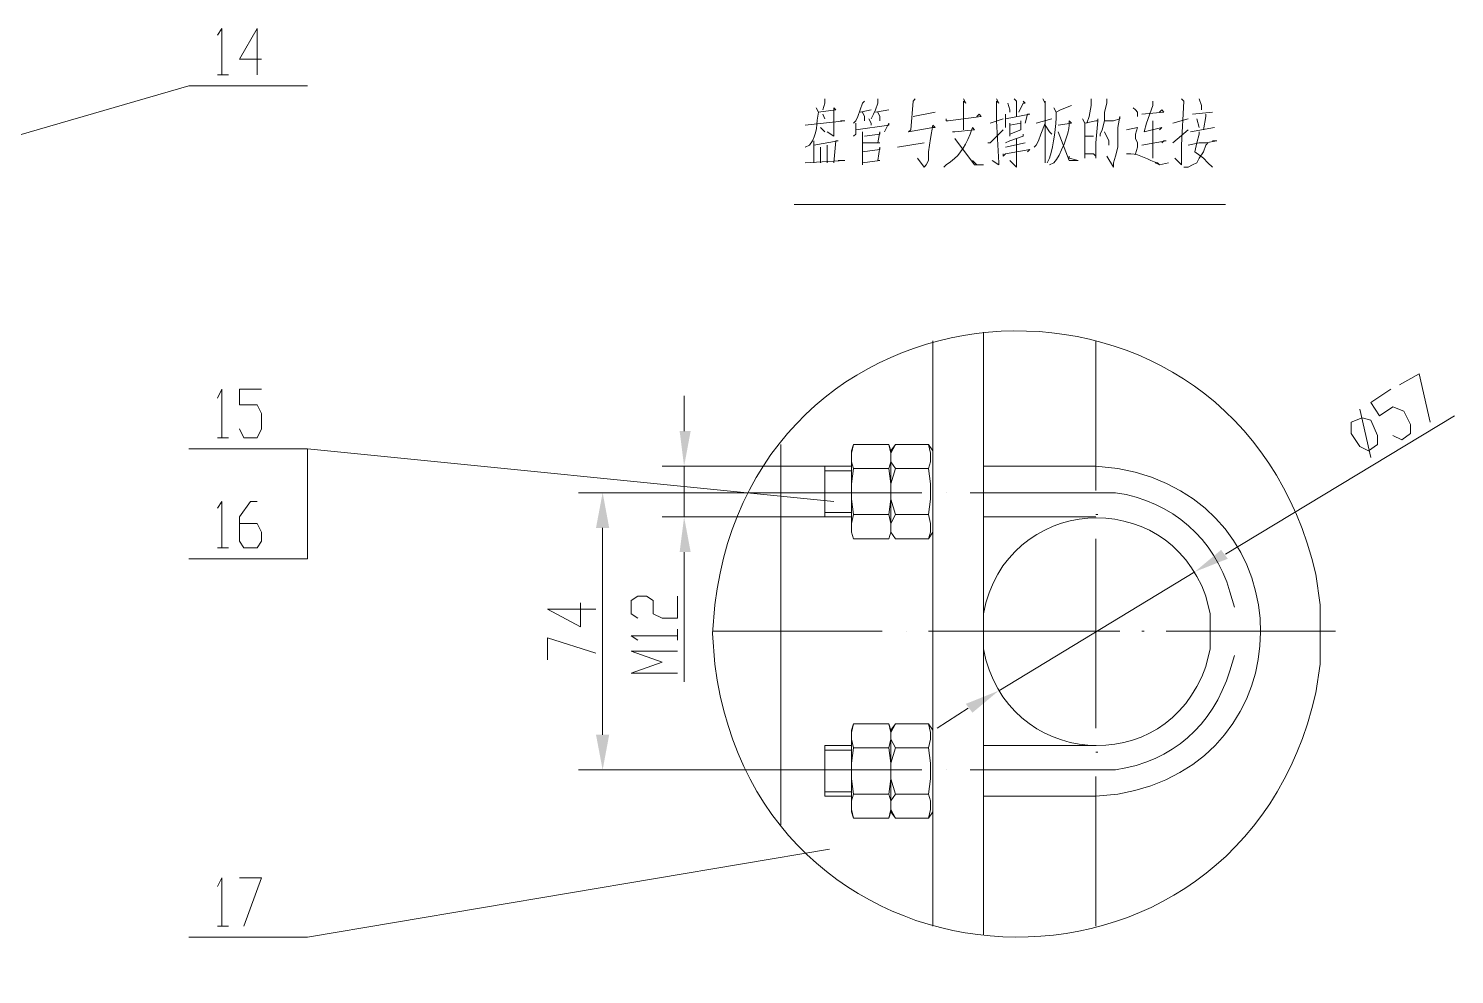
# Model space of a CAD drawing. Extents: x 14941 to 23337, y 2870 to 15192.
# Drawn here: x 19413 to 21215, y 10670 to 11866 of the extents above; entities that cross this region are included whole.
import ezdxf

# ---------------------------------------------------------------- set-up
doc = ezdxf.new("R2010")
doc.units = 0
doc.header["$LTSCALE"] = 8
doc.layers.add('1', color=1, linetype='Continuous')

msp = doc.modelspace()

# ---------------------------------------------------------------- hatches: boundary and pattern name
h = msp.add_hatch(color=0)
h.dxf.hatch_style = 2
h.paths.add_polyline_path([(20236.1, 11357.2), (20250, 11357.2), (20241.7, 11312.7)])
h = msp.add_hatch(color=0)
h.dxf.hatch_style = 2
h.paths.add_polyline_path([(20130.4, 11234.9), (20147.1, 11234.9), (20138.8, 11279.4)])
h = msp.add_hatch(color=0)
h.dxf.hatch_style = 2
h.paths.add_polyline_path([(20236.1, 11204.3), (20250, 11204.3), (20241.7, 11248.8)])
h = msp.add_hatch(color=0)
h.dxf.hatch_style = 2
h.paths.add_polyline_path([(20920.2, 11207.1), (20928.6, 11195.9), (20886.8, 11179.3)])
h = msp.add_hatch(color=0)
h.dxf.hatch_style = 2
h.paths.add_polyline_path([(20597.6, 11012.4), (20606, 11001.3), (20639.3, 11029.1)])
h = msp.add_hatch(color=0)
h.dxf.hatch_style = 2
h.paths.add_polyline_path([(20130.4, 10973.5), (20147.1, 10973.5), (20138.8, 10929)])

# ---------------------------------------------------------------- linework, layer by layer
at = {"layer": '1', "color": 0, "lineweight": 5}
for points in [[(19652.1, 11857.8), (19657.7, 11866.1), (19657.7, 11807.7)], [(19707.7, 11827.2), (19679.9, 11827.2), (19702.2, 11866.1), (19702.2, 11807.7)], [(19652.1, 11807.7), (19666, 11807.7)], [(19766.1, 11793.8), (19616, 11793.8), (18792.8, 11554.7)], [(20411.3, 11760.5), (20411.3, 11760.5), (20433.6, 11763.2), (20430.8, 11766), (20430.8, 11760.5), (20430.8, 11732.7), (20430.8, 11729.9), (20422.4, 11735.4)], [(20419.7, 11777.1), (20419.7, 11771.6), (20416.9, 11763.2)], [(20469.7, 11774.4), (20466.9, 11771.6), (20464.1, 11763.2), (20461.4, 11754.9), (20461.4, 11754.9), (20458.6, 11749.3), (20455.8, 11746.6)], [(20486.4, 11777.1), (20486.4, 11771.6), (20483.6, 11763.2), (20480.8, 11757.7), (20478.1, 11752.1)], [(20533.7, 11777.1), (20530.9, 11774.4), (20528.1, 11738.2), (20525.3, 11735.4), (20525.3, 11735.4), (20555.9, 11741), (20558.7, 11741), (20555.9, 11743.8), (20553.1, 11727.1), (20550.4, 11710.4), (20550.4, 11699.3), (20547.6, 11693.7), (20544.8, 11690.9), (20536.5, 11702.1), (20544.8, 11690.9)], [(20594.9, 11777.1), (20597.6, 11771.6), (20594.9, 11774.4), (20594.9, 11738.2)], [(20636.6, 11777.1), (20639.3, 11771.6), (20636.6, 11774.4), (20636.6, 11749.3), (20639.3, 11696.5), (20639.3, 11693.7), (20631, 11699.3)], [(20650.5, 11771.6), (20653.3, 11763.2), (20653.3, 11760.5)], [(20658.8, 11777.1), (20658.8, 11777.1), (20661.6, 11774.4), (20661.6, 11774.4), (20661.6, 11754.9)], [(20669.9, 11774.4), (20672.7, 11771.6), (20669.9, 11771.6), (20664.4, 11760.5)], [(20695, 11777.1), (20697.7, 11771.6), (20697.7, 11774.4), (20697.7, 11696.5), (20697.7, 11702.1), (20697.7, 11707.6)], [(20731.1, 11768.8), (20717.2, 11763.2), (20711.7, 11760.5)], [(20756.1, 11777.1), (20756.1, 11768.8), (20753.4, 11754.9), (20750.6, 11746.6)], [(20775.6, 11777.1), (20775.6, 11771.6), (20772.8, 11760.5), (20772.8, 11749.3), (20770, 11738.2), (20767.3, 11732.7), (20767.3, 11729.9)], [(20809, 11766), (20811.8, 11763.2), (20814.5, 11760.5), (20814.5, 11754.9)], [(20834, 11774.4), (20834, 11768.8), (20825.7, 11746.6), (20822.9, 11735.4), (20822.9, 11735.4), (20845.1, 11741), (20845.1, 11741), (20842.4, 11738.2)], [(20870.2, 11777.1), (20872.9, 11774.4), (20872.9, 11774.4), (20870.2, 11718.8), (20870.2, 11693.7), (20870.2, 11693.7), (20861.8, 11702.1), (20870.2, 11693.7)], [(20892.4, 11777.1), (20895.2, 11768.8), (20895.2, 11763.2)], [(20394.6, 11743.8), (20444.7, 11749.3), (20441.9, 11749.3), (20439.1, 11749.3)], [(20416.9, 11757.7), (20419.7, 11752.1)], [(20458.6, 11746.6), (20458.6, 11738.2), (20458.6, 11735.4), (20458.6, 11732.7), (20455.8, 11729.9)], [(20458.6, 11738.2), (20500.3, 11743.8), (20500.3, 11746.6), (20494.7, 11735.4)], [(20464.1, 11760.5), (20478.1, 11763.2)], [(20466.9, 11760.5), (20469.7, 11754.9), (20469.7, 11749.3)], [(20475.3, 11752.1), (20478.1, 11746.6), (20478.1, 11743.8)], [(20483.6, 11760.5), (20500.3, 11763.2)], [(20486.4, 11760.5), (20489.2, 11754.9), (20489.2, 11749.3)], [(20558.7, 11760.5), (20530.9, 11754.9)], [(20572.6, 11752.1), (20572.6, 11749.3), (20575.4, 11749.3), (20617.1, 11754.9), (20614.3, 11757.7), (20611.5, 11754.9)], [(20628.2, 11746.6), (20644.9, 11752.1)], [(20647.7, 11757.7), (20647.7, 11746.6), (20647.7, 11741), (20647.7, 11743.8), (20647.7, 11752.1), (20678.3, 11757.7), (20678.3, 11757.7), (20675.5, 11757.7), (20672.7, 11746.6)], [(20653.3, 11746.6), (20653.3, 11743.8), (20653.3, 11729.9), (20653.3, 11732.7), (20667.2, 11738.2), (20667.2, 11738.2), (20667.2, 11749.3), (20667.2, 11746.6), (20667.2, 11746.6), (20653.3, 11743.8)], [(20697.7, 11746.6), (20692.2, 11732.7), (20689.4, 11724.3), (20686.6, 11718.8), (20683.8, 11716)], [(20686.6, 11746.6), (20706.1, 11752.1)], [(20745, 11752.1), (20747.8, 11746.6), (20747.8, 11729.9), (20747.8, 11716), (20747.8, 11702.1), (20747.8, 11707.6), (20758.9, 11707.6), (20761.7, 11704.8), (20761.7, 11702.1), (20761.7, 11721.5), (20764.5, 11749.3), (20764.5, 11752.1), (20764.5, 11749.3), (20761.7, 11749.3), (20747.8, 11746.6)], [(20772.8, 11749.3), (20784, 11749.3), (20792.3, 11752.1), (20792.3, 11752.1), (20792.3, 11754.9), (20789.5, 11741), (20789.5, 11729.9), (20789.5, 11716), (20786.7, 11704.8), (20784, 11696.5), (20784, 11690.9), (20775.6, 11704.8), (20784, 11690.9)], [(20820.1, 11757.7), (20847.9, 11760.5), (20845.1, 11763.2), (20842.4, 11760.5)], [(20834, 11749.3), (20834, 11702.1), (20834, 11707.6), (20834, 11713.2)], [(20859, 11746.6), (20878.5, 11752.1)], [(20884.1, 11757.7), (20909.1, 11760.5)], [(20889.6, 11752.1), (20892.4, 11741)], [(20900.8, 11757.7), (20900.8, 11754.9), (20898, 11738.2)], [(20414.1, 11741), (20419.7, 11735.4)], [(20466.9, 11735.4), (20466.9, 11693.7), (20466.9, 11696.5), (20466.9, 11702.1)], [(20469.7, 11729.9), (20489.2, 11732.7), (20489.2, 11735.4), (20486.4, 11721.5), (20489.2, 11721.5), (20466.9, 11721.5)], [(20625.4, 11721.5), (20628.2, 11721.5), (20628.2, 11721.5), (20644.9, 11738.2)], [(20669.9, 11732.7), (20669.9, 11729.9), (20669.9, 11729.9), (20661.6, 11727.1), (20653.3, 11724.3), (20647.7, 11721.5)], [(20697.7, 11743.8), (20703.3, 11735.4), (20706.1, 11732.7)], [(20714.4, 11735.4), (20714.4, 11735.4), (20728.3, 11699.3), (20739.5, 11699.3), (20728.3, 11702.1), (20728.3, 11704.8)], [(20747.8, 11729.9), (20758.9, 11729.9)], [(20772.8, 11735.4), (20778.4, 11724.3), (20778.4, 11724.3), (20778.4, 11718.8)], [(20800.6, 11738.2), (20814.5, 11741), (20814.5, 11741), (20811.8, 11732.7), (20811.8, 11729.9), (20811.8, 11727.1), (20814.5, 11721.5), (20814.5, 11718.8), (20814.5, 11716), (20811.8, 11707.6)], [(20859, 11721.5), (20878.5, 11738.2)], [(20881.3, 11735.4), (20911.9, 11741)], [(20892.4, 11735.4), (20892.4, 11732.7), (20889.6, 11721.5), (20886.8, 11710.4), (20898, 11702.1), (20903.5, 11696.5), (20909.1, 11690.9)], [(20405.7, 11724.3), (20405.7, 11718.8), (20405.7, 11696.5)], [(20405.7, 11718.8), (20436.3, 11724.3), (20433.6, 11724.3), (20430.8, 11696.5)], [(20414.1, 11716), (20414.1, 11696.5)], [(20422.4, 11718.8), (20422.4, 11696.5)], [(20466.9, 11710.4), (20489.2, 11713.2), (20489.2, 11716), (20486.4, 11699.3), (20489.2, 11699.3), (20466.9, 11696.5)], [(20511.4, 11716), (20544.8, 11721.5)], [(20583.7, 11727.1), (20583.7, 11727.1), (20608.8, 11693.7), (20619.9, 11693.7), (20619.9, 11693.7), (20611.5, 11693.7), (20606, 11699.3)], [(20644.9, 11707.6), (20644.9, 11704.8), (20647.7, 11707.6), (20678.3, 11713.2), (20678.3, 11713.2), (20675.5, 11710.4)], [(20647.7, 11716), (20672.7, 11721.5)], [(20661.6, 11727.1), (20661.6, 11690.9), (20653.3, 11699.3), (20661.6, 11690.9), (20661.6, 11693.7)], [(20820.1, 11718.8), (20850.7, 11724.3), (20850.7, 11724.3), (20847.9, 11724.3), (20845.1, 11721.5)], [(20903.5, 11721.5), (20900.8, 11718.8), (20898, 11710.4), (20892.4, 11702.1), (20889.6, 11696.5), (20884.1, 11693.7), (20878.5, 11690.9), (20872.9, 11690.9)], [(20878.5, 11718.8), (20892.4, 11721.5), (20900.8, 11721.5), (20914.7, 11724.3), (20911.9, 11724.3), (20909.1, 11724.3)], [(20394.6, 11696.5), (20444.7, 11699.3), (20441.9, 11699.3), (20436.3, 11699.3)], [(20380.7, 11643.7), (20925.8, 11643.7)], [(20761.7, 11471.2), (20761.7, 11282.1)], [(21145.5, 11415.6), (21170.5, 11429.5), (21184.4, 11368.4)], [(19652.1, 11398.9), (19657.7, 11410.1), (19657.7, 11348.9)], [(19679.9, 11360), (19685.5, 11348.9), (19702.2, 11348.9), (19707.7, 11360), (19707.7, 11379.5), (19702.2, 11390.6), (19679.9, 11390.6), (19679.9, 11410.1), (19707.7, 11410.1)], [(21137.1, 11351.7), (21148.3, 11346.1), (21159.4, 11354.4), (21159.4, 11365.6), (21151, 11382.3), (21137.1, 11387.8), (21120.4, 11376.7), (21109.3, 11393.4), (21134.4, 11410.1)], [(20241.7, 11357.2), (20241.7, 11401.7)], [(21215, 11376.7), (20925.8, 11201.5)], [(21106.5, 11332.2), (21095.4, 11337.8), (21084.3, 11354.4), (21084.3, 11368.4), (21098.2, 11373.9), (21109.3, 11371.1), (21117.7, 11351.7), (21117.7, 11340.5), (21106.5, 11332.2)], [(21109.3, 11323.9), (21095.4, 11385)], [(19616, 11335), (19766.1, 11335), (20430.8, 11268.2)], [(19766.1, 11335), (19766.1, 11195.9), (19616, 11195.9)], [(19652.1, 11348.9), (19666, 11348.9)], [(20419.7, 11312.7), (20213.9, 11312.7)], [(20241.7, 11312.7), (20241.7, 11248.8)], [(20419.7, 11307.2), (20453, 11307.2)], [(20380.7, 11279.4), (20108.2, 11279.4)], [(20542, 11279.4), (20380.7, 11279.4)], [(20572.6, 11279.4), (20572.6, 11279.4)], [(20761.7, 11279.4), (20603.2, 11279.4)], [(19652.1, 11259.9), (19657.7, 11268.2), (19657.7, 11209.8)], [(19679.9, 11240.4), (19702.2, 11240.4), (19707.7, 11229.3), (19707.7, 11218.2), (19702.2, 11209.8), (19685.5, 11209.8), (19679.9, 11218.2), (19679.9, 11248.8), (19693.8, 11268.2), (19702.2, 11268.2)], [(20419.7, 11248.8), (20213.9, 11248.8)], [(20419.7, 11254.3), (20453, 11254.3)], [(20761.7, 11251.6), (20764.5, 11251.6)], [(20138.8, 11234.9), (20138.8, 10973.5)], [(19652.1, 11209.8), (19666, 11209.8)], [(20761.7, 11221), (20761.7, 10981.8)], [(20241.7, 11204.3), (20241.7, 11040.2)], [(20639.3, 11029.1), (20886.8, 11179.3)], [(20111, 11140.3), (20111, 11109.7), (20069.3, 11132), (20130.4, 11132)], [(20183.3, 11120.9), (20174.9, 11126.4), (20174.9, 11143.1), (20183.3, 11148.7), (20194.4, 11148.7), (20202.7, 11143.1), (20202.7, 11126.4), (20213.9, 11120.9), (20233.3, 11120.9), (20233.3, 11148.7)], [(20183.3, 11093), (20174.9, 11098.6), (20233.3, 11098.6)], [(20233.3, 11093), (20233.3, 11106.9)], [(20277.8, 11104.2), (20492, 11104.2)], [(20522.5, 11104.2), (20522.5, 11104.2)], [(20550.4, 11104.2), (20792.3, 11104.2)], [(20820.1, 11104.2), (20822.9, 11104.2)], [(20850.7, 11104.2), (21064.8, 11104.2)], [(20939.7, 11104.2), (20939.7, 11104.2)], [(20069.3, 11068), (20069.3, 11095.8), (20130.4, 11076.4)], [(20233.3, 11051.3), (20174.9, 11051.3), (20213.9, 11065.2), (20174.9, 11079.1), (20233.3, 11079.1)], [(20600.4, 11006.8), (20561.5, 10981.8)], [(20419.7, 10954), (20453, 10954)], [(20761.7, 10951.2), (20764.5, 10951.2)], [(20380.7, 10929), (20108.2, 10929)], [(20542, 10929), (20380.7, 10929)], [(20572.6, 10929), (20572.6, 10929)], [(20761.7, 10929), (20603.2, 10929)], [(20761.7, 10920.6), (20761.7, 10731.5)], [(20419.7, 10901.2), (20453, 10901.2)], [(20425.2, 10828.9), (19766.1, 10717.6), (19616, 10717.6)], [(19652.1, 10781.6), (19657.7, 10792.7), (19657.7, 10731.5)], [(19679.9, 10792.7), (19707.7, 10792.7), (19685.5, 10731.5)], [(19652.1, 10731.5), (19666, 10731.5)]]:
    msp.add_lwpolyline(points, dxfattribs=at)
at = {"layer": '1', "color": 0, "lineweight": 18}
for points in [[(20619.9, 10720.4), (20619.9, 11482.4)], [(20555.9, 10731.5), (20555.9, 11471.2)], [(20364, 10859.4), (20364, 11340.5)], [(20455.8, 11340.5), (20453, 11329.4), (20453, 11318.3), (20455.8, 11310)], [(20455.8, 11340.5), (20453, 11332.2), (20453, 11229.3), (20455.8, 11221)], [(20455.8, 11340.5), (20500.3, 11340.5)], [(20500.3, 11310), (20503.1, 11318.3), (20503.1, 11329.4), (20500.3, 11340.5)], [(20500.3, 11340.5), (20503.1, 11332.2)], [(20508.6, 11221), (20503.1, 11229.3), (20503.1, 11332.2), (20508.6, 11340.5)], [(20508.6, 11340.5), (20503.1, 11329.4), (20503.1, 11318.3), (20508.6, 11310), (20503.1, 11290.5), (20503.1, 11271), (20508.6, 11251.6)], [(20503.1, 11332.2), (20503.1, 11229.3)], [(20508.6, 11340.5), (20550.4, 11340.5)], [(20508.6, 11221), (20550.4, 11221), (20553.1, 11229.3), (20553.1, 11240.4), (20550.4, 11251.6), (20553.1, 11271), (20553.1, 11290.5), (20550.4, 11310), (20553.1, 11318.3), (20553.1, 11329.4), (20550.4, 11340.5)], [(20550.4, 11340.5), (20555.9, 11332.2)], [(20555.9, 11332.2), (20555.9, 11229.3)], [(20419.7, 11312.7), (20453, 11312.7)], [(20419.7, 11312.7), (20419.7, 11248.8)], [(20500.3, 11310), (20455.8, 11310), (20453, 11290.5), (20453, 11271), (20455.8, 11251.6)], [(20500.3, 11251.6), (20503.1, 11271), (20503.1, 11290.5), (20500.3, 11310)], [(20550.4, 11310), (20508.6, 11310)], [(20761.7, 11312.7), (20619.9, 11312.7)], [(20419.7, 11248.8), (20453, 11248.8)], [(20500.3, 11251.6), (20455.8, 11251.6), (20453, 11240.4), (20453, 11229.3), (20455.8, 11221)], [(20500.3, 11221), (20503.1, 11229.3), (20503.1, 11240.4), (20500.3, 11251.6)], [(20508.6, 11251.6), (20503.1, 11240.4), (20503.1, 11229.3), (20508.6, 11221)], [(20550.4, 11251.6), (20508.6, 11251.6)], [(20761.7, 11248.8), (20619.9, 11248.8)], [(20503.1, 11229.3), (20500.3, 11221)], [(20555.9, 11229.3), (20550.4, 11221)], [(20500.3, 11221), (20455.8, 11221)], [(20455.8, 10987.4), (20453, 10979)], [(20455.8, 10987.4), (20453, 10976.2), (20453, 10967.9), (20455.8, 10956.8)], [(20500.3, 10867.8), (20455.8, 10867.8), (20453, 10876.1), (20453, 10979)], [(20455.8, 10987.4), (20500.3, 10987.4), (20503.1, 10979), (20503.1, 10876.1), (20500.3, 10867.8)], [(20500.3, 10867.8), (20503.1, 10878.9), (20503.1, 10890), (20500.3, 10898.4), (20503.1, 10917.8), (20503.1, 10937.3), (20500.3, 10956.8), (20503.1, 10967.9), (20503.1, 10976.2), (20500.3, 10987.4)], [(20508.6, 10987.4), (20503.1, 10976.2), (20503.1, 10967.9), (20508.6, 10956.8), (20503.1, 10937.3), (20503.1, 10917.8), (20508.6, 10898.4), (20503.1, 10890), (20503.1, 10878.9), (20508.6, 10867.8)], [(20508.6, 10987.4), (20503.1, 10979)], [(20503.1, 10979), (20503.1, 10876.1), (20508.6, 10867.8), (20550.4, 10867.8)], [(20555.9, 10876.1), (20555.9, 10979), (20550.4, 10987.4), (20508.6, 10987.4)], [(20550.4, 10956.8), (20553.1, 10967.9), (20553.1, 10976.2), (20550.4, 10987.4)], [(20419.7, 10895.6), (20419.7, 10959.6)], [(20419.7, 10959.6), (20453, 10959.6)], [(20455.8, 10956.8), (20453, 10937.3), (20453, 10917.8), (20455.8, 10898.4)], [(20500.3, 10956.8), (20455.8, 10956.8)], [(20550.4, 10956.8), (20508.6, 10956.8)], [(20550.4, 10898.4), (20553.1, 10917.8), (20553.1, 10937.3), (20550.4, 10956.8)], [(20761.7, 10959.6), (20619.9, 10959.6)], [(20419.7, 10895.6), (20453, 10895.6)], [(20455.8, 10898.4), (20453, 10890), (20453, 10878.9), (20455.8, 10867.8)], [(20500.3, 10898.4), (20455.8, 10898.4)], [(20550.4, 10898.4), (20508.6, 10898.4)], [(20550.4, 10867.8), (20553.1, 10878.9), (20553.1, 10890), (20550.4, 10898.4)], [(20761.7, 10895.6), (20619.9, 10895.6)], [(20550.4, 10867.8), (20555.9, 10876.1)]]:
    msp.add_lwpolyline(points, dxfattribs=at)
at = {"layer": '1', "color": 0, "lineweight": 5}
for points, knots in [([(20408.5, 11766), (20408.5, 11766), (20411.3, 11760.5), (20411.3, 11760.5), (20408.5, 11746.6), (20411.3, 11732.7), (20400.2, 11718.8), (20400.2, 11718.8), (20394.6, 11716), (20394.6, 11716)], [0, 0, 0, 0, 1, 1, 1, 2, 2, 2, 3, 3, 3, 3]), ([(20708.9, 11766), (20708.9, 11766), (20711.7, 11760.5), (20711.7, 11760.5), (20711.7, 11741), (20708.9, 11721.5), (20703.3, 11702.1), (20703.3, 11702.1), (20700.5, 11696.5), (20700.5, 11696.5)], [0, 0, 0, 0, 1, 1, 1, 2, 2, 2, 3, 3, 3, 3]), ([(20714.4, 11743.8), (20714.4, 11743.8), (20731.1, 11746.6), (20731.1, 11746.6), (20731.1, 11746.6), (20728.3, 11749.3), (20728.3, 11749.3), (20728.3, 11749.3), (20728.3, 11743.8), (20728.3, 11743.8), (20728.3, 11735.4), (20717.2, 11704.8), (20708.9, 11696.5), (20708.9, 11696.5), (20703.3, 11693.7), (20703.3, 11693.7)], [0, 0, 0, 0, 1, 1, 1, 2, 2, 2, 3, 3, 3, 4, 4, 4, 5, 5, 5, 5]), ([(20580.9, 11735.4), (20580.9, 11735.4), (20583.7, 11735.4), (20583.7, 11735.4), (20583.7, 11735.4), (20608.8, 11738.2), (20608.8, 11738.2), (20608.8, 11738.2), (20606, 11741), (20606, 11741), (20606, 11741), (20603.2, 11732.7), (20603.2, 11732.7), (20594.9, 11713.2), (20589.3, 11704.8), (20572.6, 11693.7), (20572.6, 11693.7), (20569.8, 11690.9), (20569.8, 11690.9)], [0, 0, 0, 0, 1, 1, 1, 2, 2, 2, 3, 3, 3, 4, 4, 4, 5, 5, 5, 6, 6, 6, 6]), ([(20800.6, 11707.6), (20800.6, 11707.6), (20806.2, 11707.6), (20806.2, 11707.6), (20817.3, 11707.6), (20828.4, 11699.3), (20839.6, 11696.5), (20839.6, 11696.5), (20842.4, 11693.7), (20842.4, 11693.7), (20842.4, 11693.7), (20853.5, 11696.5), (20853.5, 11696.5), (20853.5, 11696.5), (20842.4, 11693.7), (20842.4, 11693.7), (20842.4, 11693.7), (20836.8, 11696.5), (20836.8, 11696.5)], [0, 0, 0, 0, 1, 1, 1, 2, 2, 2, 3, 3, 3, 4, 4, 4, 5, 5, 5, 6, 6, 6, 6]), ([(21045.4, 11101.4), (21045.4, 11101.4), (21045.4, 11137.5), (21045.4, 11137.5), (21045.4, 11137.5), (21039.8, 11176.5), (21039.8, 11176.5), (20939.7, 11607.5), (20333.4, 11576.9), (20280.6, 11137.5), (20280.6, 11137.5), (20277.8, 11101.4), (20277.8, 11101.4), (20277.8, 11101.4), (20280.6, 11062.5), (20280.6, 11062.5), (20336.2, 10623.1), (20942.5, 10595.3), (21039.8, 11026.3), (21039.8, 11026.3), (21045.4, 11062.5), (21045.4, 11062.5), (21045.4, 11062.5), (21045.4, 11101.4), (21045.4, 11101.4)], [0, 0, 0, 0, 1, 1, 1, 2, 2, 2, 3, 3, 3, 4, 4, 4, 5, 5, 5, 6, 6, 6, 7, 7, 7, 8, 8, 8, 8]), ([(20936.9, 11134.8), (20936.9, 11134.8), (20931.3, 11154.2), (20931.3, 11154.2), (20911.9, 11221), (20859, 11268.2), (20786.7, 11279.4), (20786.7, 11279.4), (20761.7, 11279.4), (20761.7, 11279.4)], [0, 0, 0, 0, 1, 1, 1, 2, 2, 2, 3, 3, 3, 3]), ([(20761.7, 10929), (20761.7, 10929), (20786.7, 10929), (20786.7, 10929), (20859, 10940.1), (20909.1, 10984.6), (20931.3, 11054.1), (20931.3, 11054.1), (20936.9, 11073.6), (20936.9, 11073.6)], [0, 0, 0, 0, 1, 1, 1, 2, 2, 2, 3, 3, 3, 3])]:
    msp.add_open_spline(points, degree=3, knots=knots, dxfattribs=at)
at = {"layer": '1', "color": 0, "lineweight": 18}
for points, knots in [([(20761.7, 10895.6), (20761.7, 10895.6), (20789.5, 10898.4), (20789.5, 10898.4), (21028.7, 10937.3), (21031.5, 11268.2), (20789.5, 11310), (20789.5, 11310), (20761.7, 11312.7), (20761.7, 11312.7)], [0, 0, 0, 0, 1, 1, 1, 2, 2, 2, 3, 3, 3, 3]), ([(20906.3, 11104.2), (20906.3, 11104.2), (20906.3, 11126.4), (20906.3, 11126.4), (20906.3, 11126.4), (20900.8, 11148.7), (20900.8, 11148.7), (20850.7, 11290.5), (20647.7, 11276.6), (20619.9, 11126.4), (20619.9, 11126.4), (20619.9, 11104.2), (20619.9, 11104.2), (20619.9, 11104.2), (20619.9, 11081.9), (20619.9, 11081.9), (20647.7, 10931.7), (20850.7, 10915.1), (20900.8, 11059.7), (20900.8, 11059.7), (20906.3, 11081.9), (20906.3, 11081.9), (20906.3, 11081.9), (20906.3, 11104.2), (20906.3, 11104.2)], [0, 0, 0, 0, 1, 1, 1, 2, 2, 2, 3, 3, 3, 4, 4, 4, 5, 5, 5, 6, 6, 6, 7, 7, 7, 8, 8, 8, 8])]:
    msp.add_open_spline(points, degree=3, knots=knots, dxfattribs=at)

doc.saveas('drawing.dxf')
